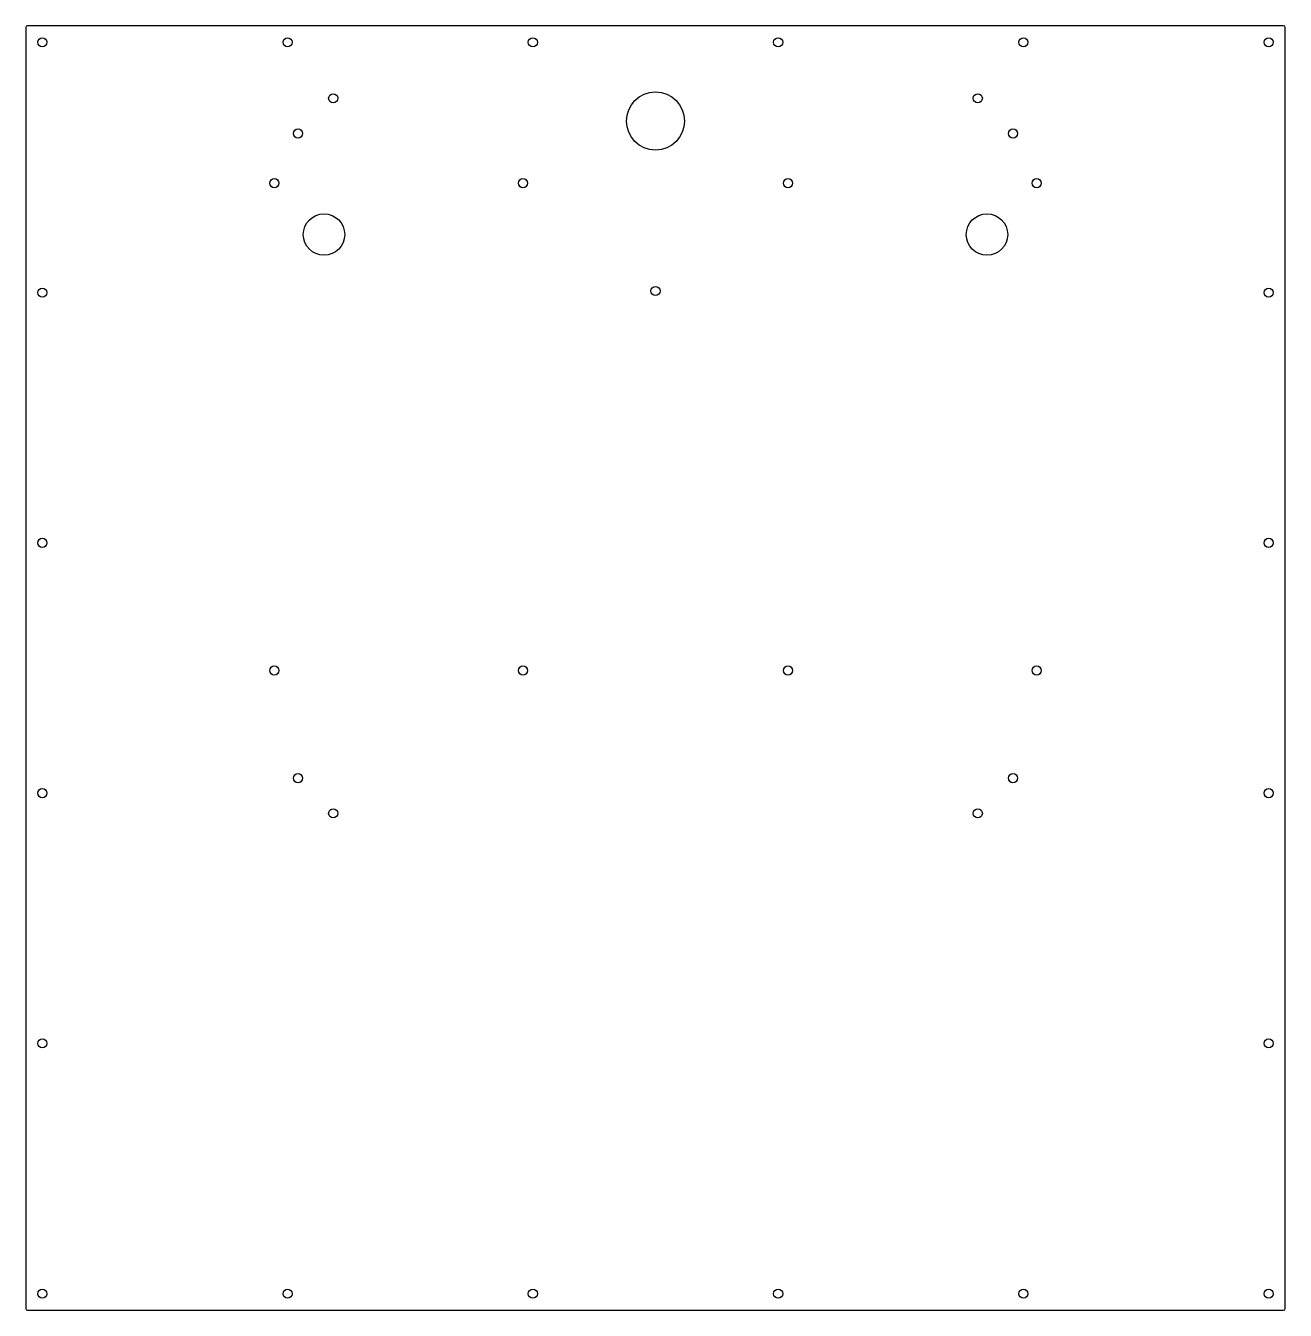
# Model space of a CAD drawing. Header units: millimetres. Extents: x -380 to 380, y -388 to 388.
import ezdxf

# ---------------------------------------------------------------- set-up
doc = ezdxf.new("R2010")
doc.units = ezdxf.units.MM

msp = doc.modelspace()

# ---------------------------------------------------------------- linework, layer by layer
at = {"color": 7, "linetype": 'Continuous', "lineweight": 25}
for p, q in [((-380, 386.5), (-380, -386.5)), ((379, 387.5), (-379, 387.5)), ((380, -386.5), (380, 386.5)), ((-379, -387.5), (379, -387.5))]:
    msp.add_line(p, q, dxfattribs=at)
for centre, radius in [((-370, 377.5), 2.75), ((-222, 377.5), 2.75), ((-74, 377.5), 2.75), ((74, 377.5), 2.75), ((222, 377.5), 2.75), ((370, 377.5), 2.75), ((-194.46, 343.68), 2.75), ((0, 330), 17.5), ((194.46, 343.68), 2.75), ((-215.68, 322.46), 2.75), ((215.68, 322.46), 2.75), ((-230, 292.5), 2.75), ((-80, 292.5), 2.75), ((80, 292.5), 2.75), ((230, 292.5), 2.75), ((-200, 261.5), 12.5), ((200, 261.5), 12.5), ((-370, 226.5), 2.75), ((0, 227.5), 2.75), ((370, 226.5), 2.75), ((-370, 75.5), 2.75), ((370, 75.5), 2.75), ((-230, -1.5), 2.75), ((-80, -1.5), 2.75), ((80, -1.5), 2.75), ((230, -1.5), 2.75), ((-215.68, -66.46), 2.75), ((215.68, -66.46), 2.75), ((-370, -75.5), 2.75), ((370, -75.5), 2.75), ((-194.46, -87.68), 2.75), ((194.46, -87.68), 2.75), ((-370, -226.5), 2.75), ((370, -226.5), 2.75), ((-370, -377.5), 2.75), ((-222, -377.5), 2.75), ((-74, -377.5), 2.75), ((74, -377.5), 2.75), ((222, -377.5), 2.75), ((370, -377.5), 2.75)]:
    msp.add_circle(centre, radius, dxfattribs=at)
for centre, start, end in [((-379, 386.5), 90, 180), ((379, 386.5), 0, 90), ((-379, -386.5), 180, 270), ((379, -386.5), 270, 0)]:
    msp.add_arc(centre, 1, start, end, dxfattribs=at)

doc.saveas('drawing.dxf')
